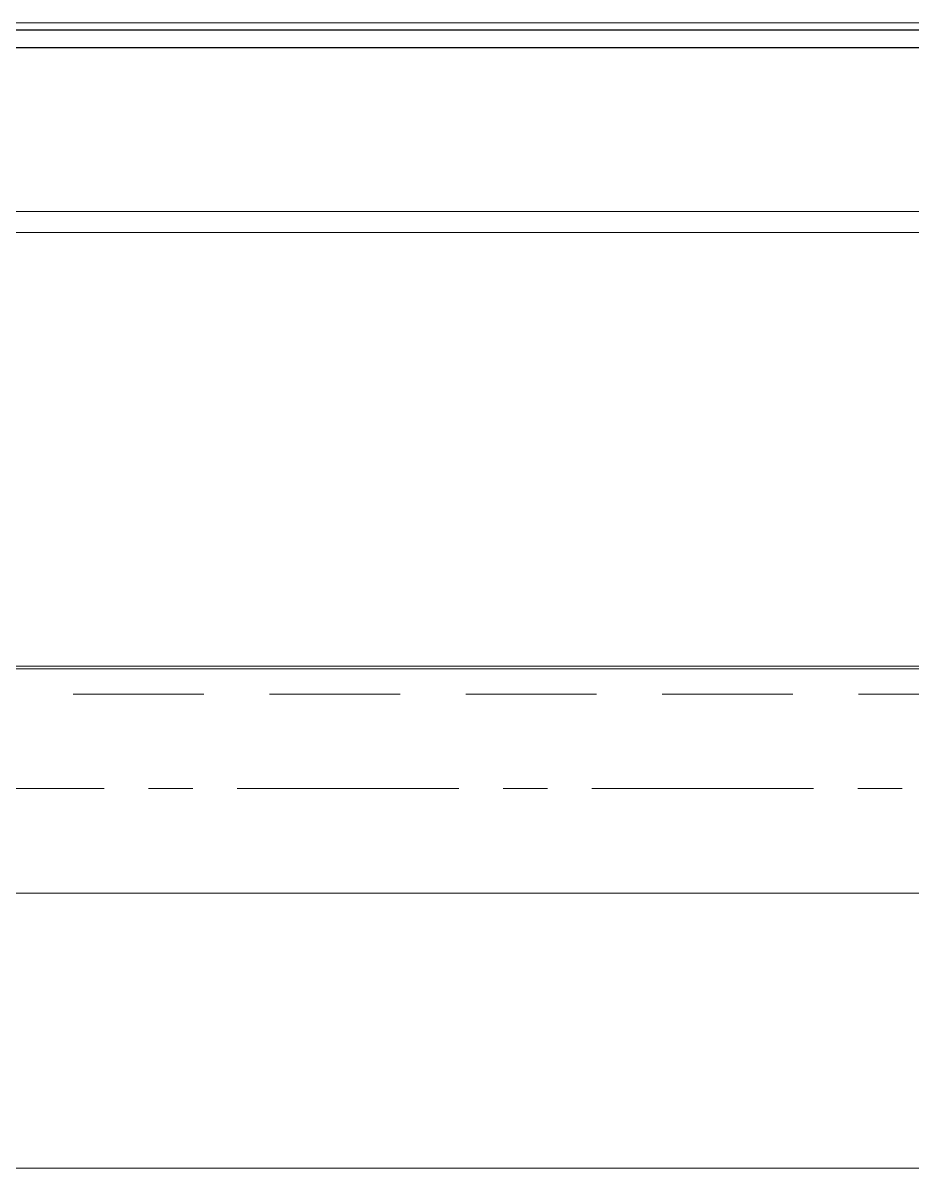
# Model space of a CAD drawing. Header units: millimetres. Extents: x -243837 to -5443, y 40 to 285140.
# Drawn here: x -117031 to -116776.3, y 79267.1 to 79596.3 of the extents above; entities that cross this region are included whole.
import ezdxf

# ---------------------------------------------------------------- set-up
doc = ezdxf.new("R2010")
doc.units = ezdxf.units.MM
for name, pattern in [('CENTER', [50.8, 31.75, -6.35, 6.35, -6.35]), ('CENTER2', [1.125, 0.75, -0.125, 0.125, -0.125]), ('HIDDEN', [0.375, 0.25, -0.125])]:
    doc.linetypes.add(name, pattern=pattern)
doc.layers.add('1', color=7, linetype='Continuous')
for name, color, linetype, lineweight in [('2', 3, 'Continuous', 20), ('R-CENTER', 1, 'CENTER2', 5), ('R-HIDDEN', 3, 'HIDDEN', 9), ('R-OBJECT', 2, 'Continuous', 20)]:
    doc.layers.add(name, color=color, linetype=linetype, lineweight=lineweight)

# ---------------------------------------------------------------- blocks, each defined once
blk = doc.blocks.new('A$C60246740')
at = {"layer": '1', "color": 6, "lineweight": 9}
blk.add_line((0, 645, 0), (17753.71, 645, 319.57), dxfattribs=at)
at = {"layer": '2', "color": 6, "lineweight": 9}
for p, q in [((-140, 776, 0), (17893.71, 776, 319.57)), ((-140, 770, 0), (17893.71, 770, 319.57))]:
    blk.add_line(p, q, dxfattribs=at)
blk.add_lwpolyline([(17893.71, 770), (17893.71, 830), (-140, 830), (-140, 770)], dxfattribs=at)
blk = doc.blocks.new('A$C21B33FEA')
at = {"color": 2}
for p, q in [((16457.84, 28.4, 7358.3), (-65014.69, 28.41, 7358.3)), ((16457.84, 23.4, 7358.3), (-65014.69, 23.41, 7358.3))]:
    blk.add_line(p, q, dxfattribs=at)

msp = doc.modelspace()

# ---------------------------------------------------------------- linework, layer by layer
at = {"layer": 'R-CENTER', "color": 1, "linetype": 'CENTER', "ltscale": 2}
msp.add_line((-189410.4, 79376.01, -209.92), (-116541.66, 79377.04, -209.92), dxfattribs=at)
at = {"layer": 'R-HIDDEN', "ltscale": 150}
msp.add_line((-189410.4, 79403.01, -169.38), (-116541.66, 79404.04, -169.38), dxfattribs=at)
at = {"layer": 'R-OBJECT'}
for p, q in [((-189410.4, 79411.01, -169.38), (-116541.66, 79412.04, -169.38)), ((-189410.4, 79346.01, -169.38), (-116541.66, 79347.04, -169.38)), ((-189892.71, 79267.13, -169.38), (-116541.66, 79268.2, -169.38))]:
    msp.add_line(p, q, dxfattribs=at)

# ---------------------------------------------------------------- block references
at = {"color": 4, "xscale": -1, "rotation": 180}
msp.add_blockref('A$C21B33FEA', (-124126.13, 79617.63, -7358.3), dxfattribs=at)
at = {"layer": 'R-OBJECT', "ltscale": 10}
msp.add_blockref('A$C60246740', (-129853.87, 78766.32, 0), dxfattribs=at)

doc.saveas('drawing.dxf')
